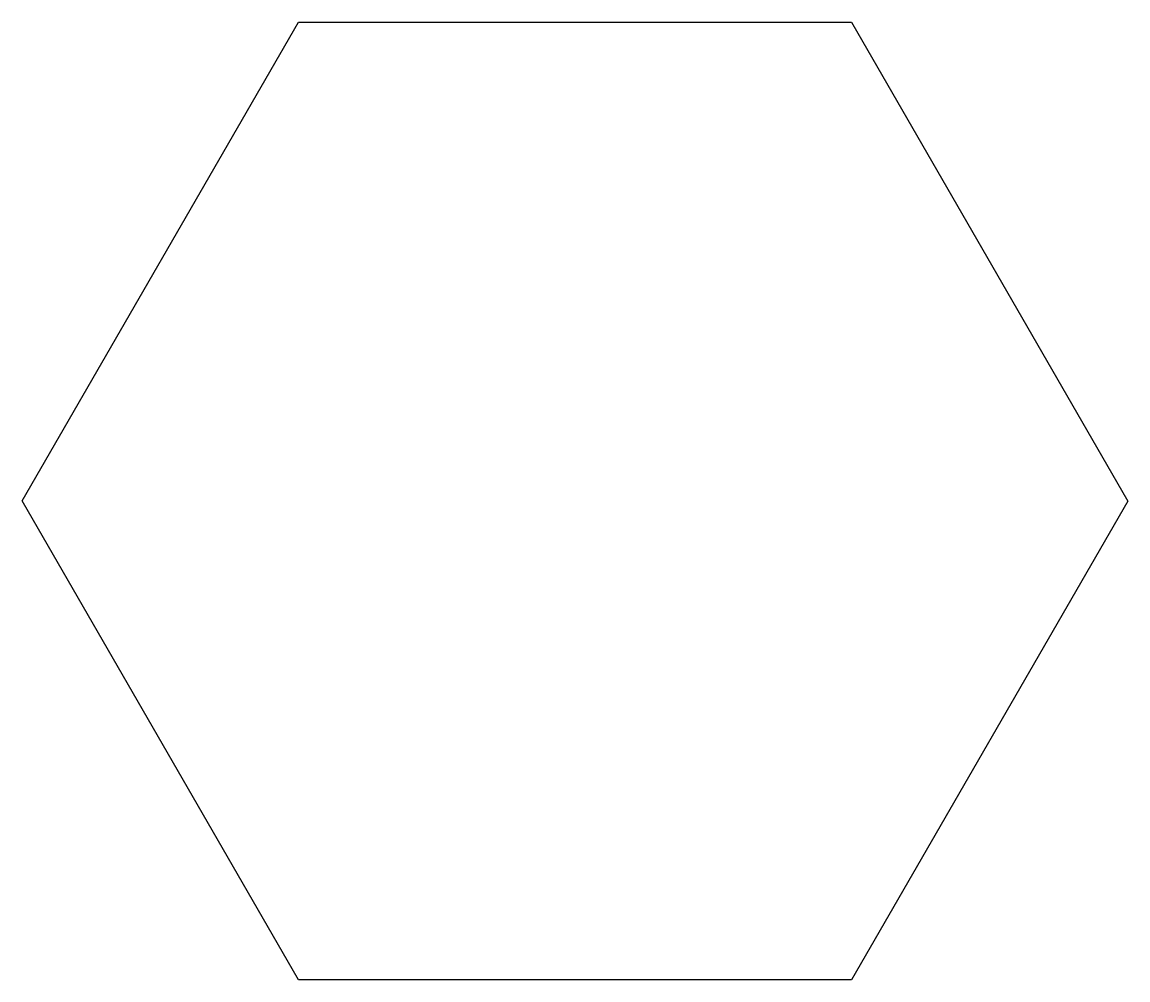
# Model space of a CAD drawing. Extents: x 0 to 8.08, y 0 to 7.
import ezdxf

# ---------------------------------------------------------------- set-up
doc = ezdxf.new("R2010")
doc.units = 0
doc.layers.add('Layer_1', color=7, linetype='CONTINUOUS')

msp = doc.modelspace()

# ---------------------------------------------------------------- linework, layer by layer
at = {"layer": 'Layer_1', "color": 7}
for p, q in [((0, 3.500152), (2.020814, 7)), ((2.020814, 7), (6.062178, 6.999847)), ((6.062178, 6.999847), (8.082727, 3.499847)), ((2.020549, 0.000152), (0, 3.500152)), ((8.082727, 3.499847), (6.061913, -0.000001)), ((6.061913, -0.000001), (2.020549, 0.000152))]:
    msp.add_line(p, q, dxfattribs=at)

doc.saveas('drawing.dxf')
